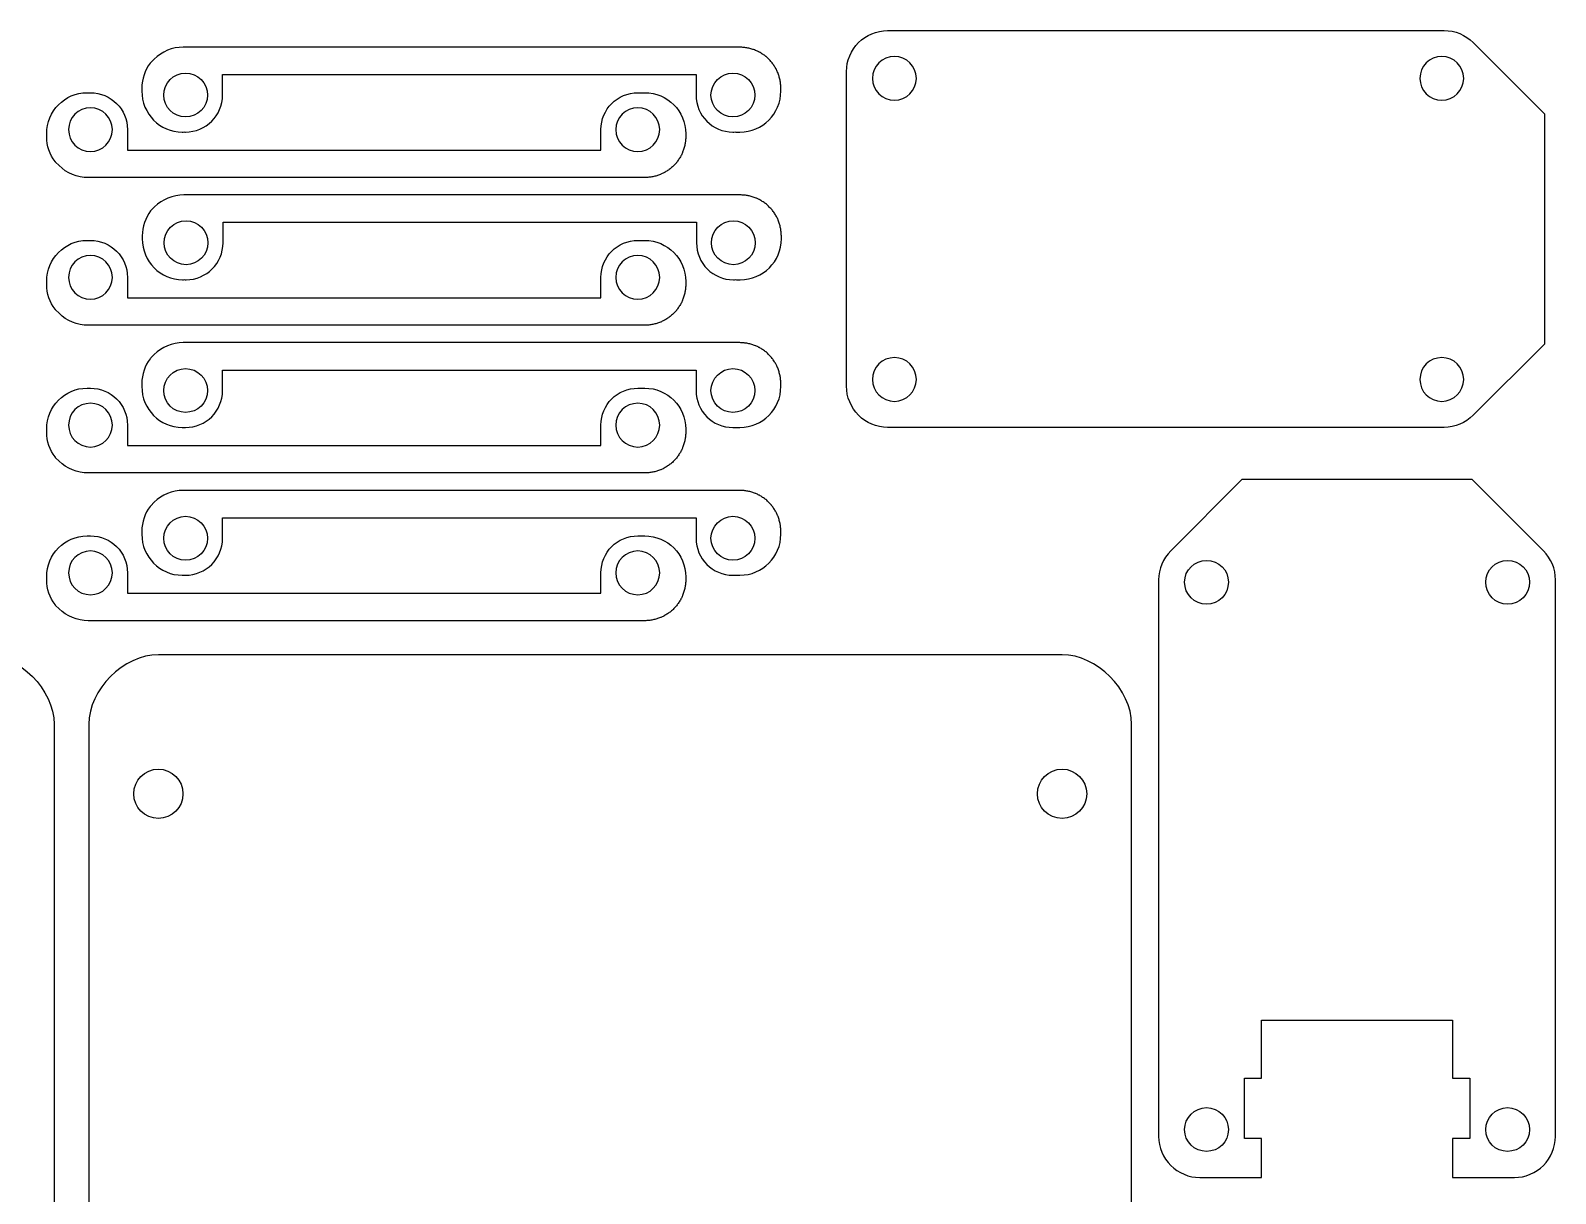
# Model space of a CAD drawing. Extents: x 0 to 186, y 0 to 195.
# Drawn here: x 74.5 to 186, y 108.1 to 193 of the extents above; entities that cross this region are included whole.
import ezdxf

# ---------------------------------------------------------------- set-up
doc = ezdxf.new("R2010")
doc.units = 0
doc.layers.add('cut', color=7, linetype='CONTINUOUS')

msp = doc.modelspace()

# ---------------------------------------------------------------- linework, layer by layer
at = {"layer": 'cut', "color": 7}
for points in [[(137.16, 193.039999), (177.835278, 193.039999)], [(126.365006, 191.820211), (86.36, 191.820211), (85.689722, 191.820211), (85.689652, 191.820917)], [(179.960764, 192.166874), (185.164236, 186.963402), (185.164236, 170.118261), (179.960764, 164.923608)], [(83.564166, 190.947778), (83.317221, 190.700833)], [(137.664235, 191.141394), (137.664235, 191.141394)], [(177.664237, 191.141394), (177.664237, 191.141394)], [(85.857221, 189.924722), (85.857221, 189.924722)], [(88.564791, 188.319583), (88.564791, 188.619445), (88.564791, 188.822306), (88.564791, 189.818889), (123.163477, 189.818889), (123.163477, 188.822306), (123.163477, 188.619445), (123.163477, 188.319583)], [(125.862227, 189.924722), (125.862227, 189.924722)], [(134.161386, 167.040274), (134.161386, 190.041388)], [(82.664582, 188.822306), (82.664582, 188.619445)], [(119.212436, 188.495298), (119.415283, 188.495298)], [(129.363546, 188.619445), (129.363546, 188.822306)], [(75.714931, 185.293825), (75.714931, 185.496687)], [(81.615139, 185.796548), (81.615139, 185.496687), (81.615139, 185.293825), (81.615139, 184.297239), (116.213825, 184.297239), (116.213825, 185.293825), (116.213825, 185.496687), (116.213825, 185.796548)], [(122.413895, 185.496687), (122.413895, 185.293825)], [(126.162088, 185.620833), (126.364935, 185.620833)], [(78.907569, 184.191406), (78.907569, 184.191406)], [(118.912575, 184.191406), (118.912575, 184.191406)], [(76.614514, 183.16835), (76.367569, 183.415295)], [(119.415354, 182.295917), (79.410348, 182.295917), (78.740071, 182.295917), (78.74, 182.295212)], [(126.400283, 181.025212), (86.395278, 181.025212), (85.725, 181.025212), (85.724929, 181.025917)], [(83.599443, 180.152778), (83.352499, 179.905834)], [(85.892499, 179.129722), (85.892499, 179.129722)], [(88.600068, 177.524584), (88.600068, 177.824445), (88.600068, 178.027306), (88.600068, 179.023889), (123.198755, 179.023889), (123.198755, 178.027306), (123.198755, 177.824445), (123.198755, 177.524584)], [(125.897505, 179.129722), (125.897505, 179.129722)], [(82.69986, 178.027306), (82.69986, 177.824445)], [(119.212436, 177.700298), (119.415283, 177.700298)], [(129.398824, 177.824445), (129.398824, 178.027306)], [(81.615139, 175.001548), (81.615139, 174.701687), (81.615139, 174.498825), (81.615139, 173.50224), (116.213825, 173.50224), (116.213825, 174.498825), (116.213825, 174.701687), (116.213825, 175.001548)], [(75.714931, 174.498825), (75.714931, 174.701687)], [(122.413895, 174.701687), (122.413895, 174.498825)], [(126.197366, 174.825834), (126.400213, 174.825834)], [(78.907569, 173.396406), (78.907569, 173.396406)], [(118.912575, 173.396406), (118.912575, 173.396406)], [(76.614514, 172.373351), (76.367569, 172.620295)], [(119.415354, 171.500917), (79.410348, 171.500917), (78.740071, 171.500917), (78.74, 171.500212)], [(126.365006, 170.230212), (86.36, 170.230212), (85.689722, 170.230212), (85.689652, 170.230917)], [(83.564166, 169.357778), (83.317221, 169.110834)], [(85.857221, 168.334722), (85.857221, 168.334722)], [(125.862227, 168.334722), (125.862227, 168.334722)], [(137.664235, 169.141391), (137.664235, 169.141391)], [(177.664237, 169.141391), (177.664237, 169.141391)], [(82.664582, 167.232306), (82.664582, 167.029445)], [(88.564791, 166.729584), (88.564791, 167.029445), (88.564791, 167.232306), (88.564791, 168.228889), (123.163477, 168.228889), (123.163477, 167.232306), (123.163477, 167.029445), (123.163477, 166.729584)], [(129.363546, 167.029445), (129.363546, 167.232306)], [(119.212436, 166.905298), (119.415283, 166.905298)], [(75.714931, 163.703825), (75.714931, 163.906687)], [(81.615139, 164.206548), (81.615139, 163.906687), (81.615139, 163.703825), (81.615139, 162.70724), (116.213825, 162.70724), (116.213825, 163.703825), (116.213825, 163.906687), (116.213825, 164.206548)], [(122.413895, 163.906687), (122.413895, 163.703825)], [(126.162088, 164.030834), (126.364935, 164.030834)], [(177.835278, 164.041663), (137.16, 164.041663)], [(76.614514, 161.578349), (76.367569, 161.825294)], [(78.907569, 162.601406), (78.907569, 162.601406)], [(118.912575, 162.601406), (118.912575, 162.601406)], [(119.415354, 160.705916), (79.410348, 160.705916), (78.740071, 160.705916), (78.74, 160.70521)], [(126.365006, 159.43521), (86.36, 159.43521), (85.689722, 159.43521), (85.689652, 159.435916)], [(185.096587, 155.019381), (179.893115, 160.222853), (163.047971, 160.222853), (157.853332, 155.019381)], [(83.564166, 158.562777), (83.317221, 158.315832)], [(85.857221, 157.539721), (85.857221, 157.539721)], [(88.564791, 155.934582), (88.564791, 156.234443), (88.564791, 156.437305), (88.564791, 157.433888), (123.163477, 157.433888), (123.163477, 156.437305), (123.163477, 156.234443), (123.163477, 155.934582)], [(125.862227, 157.539721), (125.862227, 157.539721)], [(82.664582, 156.437305), (82.664582, 156.234443)], [(119.212436, 156.110297), (119.415283, 156.110297)], [(129.363546, 156.234443), (129.363546, 156.437305)], [(75.714931, 152.908824), (75.714931, 153.111685)], [(81.615139, 153.411547), (81.615139, 153.111685), (81.615139, 152.908824), (81.615139, 151.912238), (116.213825, 151.912238), (116.213825, 152.908824), (116.213825, 153.111685), (116.213825, 153.411547)], [(122.413895, 153.111685), (122.413895, 152.908824)], [(126.162088, 153.235832), (126.364935, 153.235832)], [(156.971388, 152.893895), (156.971388, 112.218603)], [(162.069026, 152.726325), (162.069026, 152.726325)], [(184.073532, 152.726325), (184.073532, 152.726325)], [(185.969727, 112.218603), (185.969727, 152.893895), (185.969727, 152.893895)], [(78.907569, 151.806405), (78.907569, 151.806405)], [(118.912575, 151.806405), (118.912575, 151.806405)], [(76.614514, 150.783349), (76.367569, 151.030294)], [(119.415354, 149.910916), (79.410348, 149.910916), (78.740071, 149.910916), (78.74, 149.91021)], [(149.912916, 147.423316), (83.872916, 147.423316), (83.872916, 147.423316)], [(76.252917, 142.343314), (76.252917, 5.183316)], [(78.792916, 142.343316), (78.792916, 119.483316), (78.792916, 115.232344), (78.792916, 105.954288), (78.792916, 99.163316), (78.792916, 5.183316)], [(154.992916, 5.183316), (154.992916, 142.343316)], [(83.872916, 139.062483), (83.872916, 139.062483)], [(149.912916, 139.062483), (149.912916, 139.062483)], [(159.969999, 109.219992), (164.485554, 109.219992), (164.485554, 112.068686), (163.233193, 112.068686), (163.233193, 116.469575), (164.485554, 116.469575), (164.485554, 120.720547), (168.295554, 120.720547), (172.105549, 120.720547), (174.645549, 120.720547), (178.45556, 120.720547), (178.45556, 116.469575), (179.707921, 116.469575), (179.707921, 112.068686), (178.45556, 112.068686), (178.45556, 109.219992), (182.971115, 109.219992)], [(162.069026, 112.721325), (162.069026, 112.721325)], [(184.073532, 112.721325), (184.073532, 112.721325)]]:
    msp.add_lwpolyline(points, dxfattribs=at)
for points in [[(135.040153, 192.161232), (135.595171, 192.716251), (136.375086, 193.039556), (137.16, 193.039999)], [(177.835278, 193.039999), (178.621292, 193.042539), (179.403491, 192.721195), (179.960764, 192.166874)], [(85.689652, 191.820917), (84.903637, 191.823739), (84.121442, 191.502091), (83.564166, 190.947778)], [(126.656047, 191.802714), (126.55852, 191.812591), (126.46312, 191.820211), (126.365006, 191.820211)], [(126.673686, 191.802714), (126.667929, 191.802714), (126.661805, 191.802714), (126.656047, 191.802714)], [(126.947089, 191.758602), (126.856699, 191.776947), (126.765377, 191.792779), (126.673686, 191.802714)], [(127.238131, 191.688047), (127.144351, 191.716777), (127.043172, 191.739073), (126.947089, 191.758602)], [(127.511533, 191.591047), (127.420915, 191.628611), (127.33191, 191.659317), (127.238131, 191.688047)], [(134.161386, 190.041388), (134.161951, 190.826302), (134.485134, 191.606214), (135.040153, 192.161232)], [(83.273124, 190.647917), (82.8915, 190.144094), (82.664582, 189.511972), (82.664582, 188.822306)], [(83.317221, 190.700833), (83.303195, 190.683053), (83.286755, 190.665923), (83.273124, 190.647917)], [(127.537978, 191.582298), (127.52968, 191.585685), (127.519859, 191.58766), (127.511533, 191.591047)], [(127.758464, 191.476465), (127.685681, 191.514565), (127.613591, 191.550125), (127.537978, 191.582298)], [(127.793742, 191.458967), (127.781945, 191.465458), (127.770374, 191.470256), (127.758464, 191.476465)], [(128.031867, 191.309022), (127.955483, 191.359681), (127.874415, 191.415392), (127.793742, 191.458967)], [(128.040672, 191.309022), (128.038696, 191.309022), (128.033927, 191.309022), (128.031867, 191.309022)], [(128.269977, 191.141467), (128.195883, 191.201891), (128.120233, 191.255993), (128.040672, 191.309022)], [(128.278783, 191.141467), (128.277089, 191.141467), (128.271812, 191.141467), (128.269977, 191.141467)], [(128.48163, 190.938606), (128.413758, 191.00648), (128.352976, 191.080676), (128.278783, 191.141467)], [(128.684477, 190.735773), (128.623706, 190.809969), (128.549502, 190.870731), (128.48163, 190.938606)], [(128.684477, 190.727024), (128.683066, 190.729846), (128.685888, 190.734079), (128.684477, 190.735773)], [(128.852047, 190.497718), (128.799613, 190.57547), (128.743797, 190.654718), (128.684477, 190.727024)], [(137.664235, 191.141394), (136.78058, 191.141394), (136.064236, 190.42505), (136.064236, 189.541395)], [(139.264238, 189.541395), (139.264238, 190.42505), (138.547893, 191.141394), (137.664235, 191.141394)], [(177.664237, 191.141394), (176.780582, 191.141394), (176.062569, 190.42505), (176.062569, 189.541395)], [(179.264028, 189.541395), (179.264028, 190.42505), (178.547892, 191.141394), (177.664237, 191.141394)], [(84.260902, 188.319583), (84.260902, 189.203249), (84.973566, 189.924722), (85.857221, 189.924722)], [(85.857221, 189.924722), (86.740879, 189.924722), (87.46236, 189.203249), (87.46236, 188.319583)], [(124.257088, 188.319583), (124.257088, 189.203249), (124.978572, 189.924722), (125.862227, 189.924722)], [(125.862227, 189.924722), (126.745881, 189.924722), (127.458546, 189.203249), (127.458546, 188.319583)], [(128.852047, 190.488969), (128.850636, 190.491791), (128.853458, 190.495743), (128.852047, 190.497718)], [(129.001977, 190.25083), (128.957141, 190.333606), (128.904218, 190.411161), (128.852047, 190.488969)], [(129.010783, 190.233332), (129.007791, 190.238977), (129.004997, 190.245468), (129.001977, 190.25083)], [(129.125435, 189.995221), (129.090242, 190.078731), (129.05311, 190.153915), (129.010783, 190.233332)], [(129.134241, 189.968693), (129.130685, 189.977441), (129.129076, 189.986473), (129.125435, 189.995221)], [(129.231255, 189.695276), (129.202536, 189.789058), (129.171802, 189.878071), (129.134241, 189.968693)], [(129.30181, 189.404248), (129.28228, 189.500317), (129.259973, 189.601493), (129.231255, 189.695276)], [(136.064236, 189.541395), (136.064236, 188.65774), (136.78058, 187.941395), (137.664235, 187.941395)], [(137.664235, 187.941395), (138.547893, 187.941395), (139.264238, 188.65774), (139.264238, 189.541395)], [(176.062569, 189.541395), (176.062569, 188.65774), (176.780582, 187.941395), (177.664237, 187.941395)], [(177.664237, 187.941395), (178.547892, 187.941395), (179.264028, 188.65774), (179.264028, 189.541395)], [(75.714931, 185.496687), (75.714931, 187.158665), (77.026327, 188.495298), (78.660625, 188.495298)], [(78.660625, 188.495298), (78.70571, 188.495298), (78.74834, 188.488524), (78.792917, 188.486549)], [(78.792917, 188.486549), (78.831736, 188.489371), (78.868335, 188.495298), (78.907569, 188.495298)], [(78.907569, 188.495298), (80.40337, 188.495298), (81.615139, 187.292354), (81.615139, 185.796548)], [(82.664582, 188.619445), (82.664582, 186.957466), (83.975979, 185.620833), (85.610277, 185.620833)], [(116.213825, 185.796548), (116.213825, 187.292354), (117.416775, 188.495298), (118.912575, 188.495298)], [(118.912575, 188.495298), (118.960821, 188.495298), (119.006078, 188.488807), (119.053686, 188.486549)], [(119.053686, 188.486549), (119.1064, 188.489371), (119.15902, 188.495298), (119.212436, 188.495298)], [(119.415283, 188.495298), (121.077279, 188.495298), (122.413895, 187.158665), (122.413895, 185.496687)], [(126.364935, 185.620833), (128.02693, 185.620833), (129.363546, 186.957466), (129.363546, 188.619445)], [(129.345907, 189.130831), (129.336594, 189.223203), (129.319237, 189.314614), (129.30181, 189.404248)], [(129.345907, 189.113333), (129.345343, 189.118978), (129.346472, 189.125187), (129.345907, 189.130831)], [(129.363546, 188.822306), (129.363546, 188.920265), (129.354995, 189.017858), (129.345907, 189.113333)], [(78.907569, 187.392853), (78.023915, 187.392853), (77.31125, 186.680185), (77.31125, 185.796548)], [(80.512708, 185.796548), (80.512708, 186.680185), (79.791227, 187.392853), (78.907569, 187.392853)], [(85.857221, 186.723278), (84.973566, 186.723278), (84.260902, 187.435946), (84.260902, 188.319583)], [(85.857221, 185.620833), (87.353021, 185.620833), (88.564791, 186.823777), (88.564791, 188.319583)], [(87.46236, 188.319583), (87.46236, 187.435946), (86.740879, 186.723278), (85.857221, 186.723278)], [(118.912575, 187.392853), (118.02892, 187.392853), (117.307436, 186.680185), (117.307436, 185.796548)], [(120.508895, 185.796548), (120.508895, 186.680185), (119.79623, 187.392853), (118.912575, 187.392853)], [(123.163477, 188.319583), (123.163477, 186.823777), (124.366426, 185.620833), (125.862227, 185.620833)], [(125.862227, 186.723278), (124.978572, 186.723278), (124.257088, 187.435946), (124.257088, 188.319583)], [(127.458546, 188.319583), (127.458546, 187.435946), (126.745881, 186.723278), (125.862227, 186.723278)], [(76.323472, 183.468212), (75.941849, 183.972035), (75.714931, 184.604156), (75.714931, 185.293825)], [(77.31125, 185.796548), (77.31125, 184.912879), (78.023915, 184.191406), (78.907569, 184.191406)], [(78.907569, 184.191406), (79.791227, 184.191406), (80.512708, 184.912879), (80.512708, 185.796548)], [(85.610277, 185.620833), (85.655362, 185.620833), (85.697991, 185.627607), (85.742568, 185.629582)], [(85.742568, 185.629582), (85.781388, 185.62676), (85.817987, 185.620833), (85.857221, 185.620833)], [(117.307436, 185.796548), (117.307436, 184.912879), (118.02892, 184.191406), (118.912575, 184.191406)], [(118.912575, 184.191406), (119.79623, 184.191406), (120.508895, 184.912879), (120.508895, 185.796548)], [(122.396256, 185.002795), (122.395691, 184.99715), (122.39682, 184.990942), (122.396256, 184.985297)], [(122.413895, 185.293825), (122.413895, 185.195866), (122.405343, 185.098273), (122.396256, 185.002795)], [(125.862227, 185.620833), (125.910473, 185.620833), (125.95573, 185.627324), (126.003338, 185.629582)], [(126.003338, 185.629582), (126.056051, 185.62676), (126.108672, 185.620833), (126.162088, 185.620833)], [(122.061131, 183.882796), (122.058139, 183.877152), (122.055345, 183.87066), (122.052326, 183.865298)], [(122.175784, 184.120907), (122.140591, 184.037397), (122.103459, 183.962213), (122.061131, 183.882796)], [(122.184589, 184.147436), (122.181033, 184.138687), (122.179424, 184.129656), (122.175784, 184.120907)], [(122.281603, 184.420853), (122.252884, 184.32707), (122.22215, 184.238057), (122.184589, 184.147436)], [(122.352158, 184.71188), (122.332629, 184.615812), (122.310322, 184.514635), (122.281603, 184.420853)], [(122.396256, 184.985297), (122.386942, 184.892926), (122.369586, 184.801514), (122.352158, 184.71188)], [(76.367569, 183.415295), (76.353543, 183.433075), (76.337104, 183.450206), (76.323472, 183.468212)], [(78.74, 182.295212), (77.953986, 182.292389), (77.17179, 182.614038), (76.614514, 183.16835)], [(121.082215, 182.807106), (121.005831, 182.756447), (120.924763, 182.700737), (120.84409, 182.657162)], [(121.09102, 182.807106), (121.089045, 182.807106), (121.084275, 182.807106), (121.082215, 182.807106)], [(121.320326, 182.974661), (121.246231, 182.914238), (121.170581, 182.860136), (121.09102, 182.807106)], [(121.329131, 182.974661), (121.327438, 182.974661), (121.32216, 182.974661), (121.320326, 182.974661)], [(121.531978, 183.177523), (121.464107, 183.109648), (121.403324, 183.035452), (121.329131, 182.974661)], [(121.734826, 183.380356), (121.674055, 183.30616), (121.59985, 183.245397), (121.531978, 183.177523)], [(121.734826, 183.389105), (121.733414, 183.386282), (121.736237, 183.382049), (121.734826, 183.380356)], [(121.902395, 183.61841), (121.849961, 183.540658), (121.794146, 183.46141), (121.734826, 183.389105)], [(121.902395, 183.627159), (121.900984, 183.624337), (121.903806, 183.620386), (121.902395, 183.61841)], [(122.052326, 183.865298), (122.007489, 183.782522), (121.954567, 183.704968), (121.902395, 183.627159)], [(119.706396, 182.313415), (119.608868, 182.303537), (119.513469, 182.295917), (119.415354, 182.295917)], [(119.724035, 182.313415), (119.718277, 182.313415), (119.712153, 182.313415), (119.706396, 182.313415)], [(119.997437, 182.357526), (119.907047, 182.339182), (119.815726, 182.323349), (119.724035, 182.313415)], [(120.288479, 182.428082), (120.194699, 182.399352), (120.09352, 182.377056), (119.997437, 182.357526)], [(120.561882, 182.525082), (120.471263, 182.487518), (120.382259, 182.456812), (120.288479, 182.428082)], [(120.588326, 182.53383), (120.580029, 182.530444), (120.570207, 182.528468), (120.561882, 182.525082)], [(120.808812, 182.639664), (120.73603, 182.601564), (120.663939, 182.566004), (120.588326, 182.53383)], [(120.84409, 182.657162), (120.832293, 182.65067), (120.820722, 182.645873), (120.808812, 182.639664)], [(85.724929, 181.025917), (84.938915, 181.028739), (84.156719, 180.707091), (83.599443, 180.152778)], [(126.691325, 181.007714), (126.593798, 181.017592), (126.498398, 181.025212), (126.400283, 181.025212)], [(126.708964, 181.007714), (126.703207, 181.007714), (126.697082, 181.007714), (126.691325, 181.007714)], [(126.982367, 180.963602), (126.891977, 180.981947), (126.800655, 180.99778), (126.708964, 181.007714)], [(127.273408, 180.893047), (127.179629, 180.921777), (127.078449, 180.944073), (126.982367, 180.963602)], [(127.546811, 180.796047), (127.456192, 180.833611), (127.367188, 180.864317), (127.273408, 180.893047)], [(127.573255, 180.787298), (127.564958, 180.790685), (127.555137, 180.79266), (127.546811, 180.796047)], [(127.793742, 180.681465), (127.720959, 180.719565), (127.648868, 180.755125), (127.573255, 180.787298)], [(127.829019, 180.663967), (127.817222, 180.670458), (127.805651, 180.675256), (127.793742, 180.681465)], [(128.067144, 180.514022), (127.990761, 180.564681), (127.909693, 180.620392), (127.829019, 180.663967)], [(83.308402, 179.852917), (82.926778, 179.349094), (82.69986, 178.716972), (82.69986, 178.027306)], [(83.352499, 179.905834), (83.338472, 179.888054), (83.322033, 179.870923), (83.308402, 179.852917)], [(128.07595, 180.514022), (128.073974, 180.514022), (128.069205, 180.514022), (128.067144, 180.514022)], [(128.305255, 180.346467), (128.231161, 180.406891), (128.155511, 180.460993), (128.07595, 180.514022)], [(128.314061, 180.346467), (128.312367, 180.346467), (128.30709, 180.346467), (128.305255, 180.346467)], [(128.516908, 180.143606), (128.449036, 180.21148), (128.388254, 180.285676), (128.314061, 180.346467)], [(128.719755, 179.940773), (128.658984, 180.014969), (128.584779, 180.075731), (128.516908, 180.143606)], [(128.719755, 179.932024), (128.718344, 179.934846), (128.721166, 179.939079), (128.719755, 179.940773)], [(128.887324, 179.702718), (128.83489, 179.78047), (128.779075, 179.859718), (128.719755, 179.932024)], [(128.887324, 179.693969), (128.885913, 179.696792), (128.888736, 179.700743), (128.887324, 179.702718)], [(129.037255, 179.45583), (128.992418, 179.538606), (128.939496, 179.616161), (128.887324, 179.693969)], [(129.04606, 179.438332), (129.043069, 179.443977), (129.040275, 179.450468), (129.037255, 179.45583)], [(129.160713, 179.200222), (129.12552, 179.283731), (129.088388, 179.358915), (129.04606, 179.438332)], [(84.296179, 177.524584), (84.296179, 178.40825), (85.008844, 179.129722), (85.892499, 179.129722)], [(85.892499, 179.129722), (86.776156, 179.129722), (87.497638, 178.40825), (87.497638, 177.524584)], [(124.292366, 177.524584), (124.292366, 178.40825), (125.01385, 179.129722), (125.897505, 179.129722)], [(125.897505, 179.129722), (126.781159, 179.129722), (127.493824, 178.40825), (127.493824, 177.524584)], [(129.169518, 179.173693), (129.165962, 179.182442), (129.164354, 179.191473), (129.160713, 179.200222)], [(129.266532, 178.900276), (129.237813, 178.994058), (129.207079, 179.083071), (129.169518, 179.173693)], [(129.337088, 178.609248), (129.317558, 178.705317), (129.295251, 178.806493), (129.266532, 178.900276)], [(129.381185, 178.335831), (129.371872, 178.428203), (129.354515, 178.519614), (129.337088, 178.609248)], [(129.381185, 178.318334), (129.380621, 178.323978), (129.38175, 178.330187), (129.381185, 178.335831)], [(129.398824, 178.027306), (129.398824, 178.125265), (129.390273, 178.222858), (129.381185, 178.318334)], [(75.714931, 174.701687), (75.714931, 176.363665), (77.026327, 177.700298), (78.660625, 177.700298)], [(78.660625, 177.700298), (78.70571, 177.700298), (78.74834, 177.693525), (78.792917, 177.691549)], [(78.792917, 177.691549), (78.831736, 177.694371), (78.868335, 177.700298), (78.907569, 177.700298)], [(78.907569, 177.700298), (80.40337, 177.700298), (81.615139, 176.497354), (81.615139, 175.001548)], [(82.69986, 177.824445), (82.69986, 176.162466), (84.011256, 174.825834), (85.645554, 174.825834)], [(85.892499, 175.928278), (85.008844, 175.928278), (84.296179, 176.640946), (84.296179, 177.524584)], [(85.892499, 174.825834), (87.388299, 174.825834), (88.600068, 176.028778), (88.600068, 177.524584)], [(87.497638, 177.524584), (87.497638, 176.640946), (86.776156, 175.928278), (85.892499, 175.928278)], [(116.213825, 175.001548), (116.213825, 176.497354), (117.416775, 177.700298), (118.912575, 177.700298)], [(118.912575, 177.700298), (118.960821, 177.700298), (119.006078, 177.693807), (119.053686, 177.691549)], [(119.053686, 177.691549), (119.1064, 177.694371), (119.15902, 177.700298), (119.212436, 177.700298)], [(119.415283, 177.700298), (121.077279, 177.700298), (122.413895, 176.363665), (122.413895, 174.701687)], [(123.198755, 177.524584), (123.198755, 176.028778), (124.401704, 174.825834), (125.897505, 174.825834)], [(125.897505, 175.928278), (125.01385, 175.928278), (124.292366, 176.640946), (124.292366, 177.524584)], [(127.493824, 177.524584), (127.493824, 176.640946), (126.781159, 175.928278), (125.897505, 175.928278)], [(126.400213, 174.825834), (128.062208, 174.825834), (129.398824, 176.162466), (129.398824, 177.824445)], [(78.907569, 176.597853), (78.023915, 176.597853), (77.31125, 175.885186), (77.31125, 175.001548)], [(80.512708, 175.001548), (80.512708, 175.885186), (79.791227, 176.597853), (78.907569, 176.597853)], [(118.912575, 176.597853), (118.02892, 176.597853), (117.307436, 175.885186), (117.307436, 175.001548)], [(120.508895, 175.001548), (120.508895, 175.885186), (119.79623, 176.597853), (118.912575, 176.597853)], [(77.31125, 175.001548), (77.31125, 174.117879), (78.023915, 173.396406), (78.907569, 173.396406)], [(78.907569, 173.396406), (79.791227, 173.396406), (80.512708, 174.117879), (80.512708, 175.001548)], [(117.307436, 175.001548), (117.307436, 174.117879), (118.02892, 173.396406), (118.912575, 173.396406)], [(118.912575, 173.396406), (119.79623, 173.396406), (120.508895, 174.117879), (120.508895, 175.001548)], [(76.323472, 172.673212), (75.941849, 173.177035), (75.714931, 173.809156), (75.714931, 174.498825)], [(85.645554, 174.825834), (85.690639, 174.825834), (85.733269, 174.832607), (85.777846, 174.834582)], [(85.777846, 174.834582), (85.816666, 174.83176), (85.853264, 174.825834), (85.892499, 174.825834)], [(122.352158, 173.91688), (122.332629, 173.820812), (122.310322, 173.719635), (122.281603, 173.625853)], [(122.396256, 174.190297), (122.386942, 174.097926), (122.369586, 174.006514), (122.352158, 173.91688)], [(122.396256, 174.207795), (122.395691, 174.202151), (122.39682, 174.195942), (122.396256, 174.190297)], [(122.413895, 174.498825), (122.413895, 174.400866), (122.405343, 174.303274), (122.396256, 174.207795)], [(125.897505, 174.825834), (125.94575, 174.825834), (125.991008, 174.832325), (126.038616, 174.834582)], [(126.038616, 174.834582), (126.091329, 174.83176), (126.143949, 174.825834), (126.197366, 174.825834)], [(121.902395, 172.82341), (121.849961, 172.745658), (121.794146, 172.66641), (121.734826, 172.594105)], [(121.902395, 172.832159), (121.900984, 172.829337), (121.903806, 172.825386), (121.902395, 172.82341)], [(122.052326, 173.070298), (122.007489, 172.987523), (121.954567, 172.909968), (121.902395, 172.832159)], [(122.061131, 173.087796), (122.058139, 173.082152), (122.055345, 173.075661), (122.052326, 173.070298)], [(122.175784, 173.325907), (122.140591, 173.242398), (122.103459, 173.167214), (122.061131, 173.087796)], [(122.184589, 173.352436), (122.181033, 173.343687), (122.179424, 173.334656), (122.175784, 173.325907)], [(122.281603, 173.625853), (122.252884, 173.53207), (122.22215, 173.443058), (122.184589, 173.352436)], [(76.367569, 172.620295), (76.353543, 172.638075), (76.337104, 172.655206), (76.323472, 172.673212)], [(78.74, 171.500212), (77.953986, 171.497389), (77.17179, 171.819038), (76.614514, 172.373351)], [(120.288479, 171.633082), (120.194699, 171.604352), (120.09352, 171.582056), (119.997437, 171.562526)], [(120.561882, 171.730082), (120.471263, 171.692518), (120.382259, 171.661812), (120.288479, 171.633082)], [(120.588326, 171.73883), (120.580029, 171.735444), (120.570207, 171.733468), (120.561882, 171.730082)], [(120.808812, 171.844664), (120.73603, 171.806564), (120.663939, 171.771004), (120.588326, 171.73883)], [(120.84409, 171.862162), (120.832293, 171.85567), (120.820722, 171.850873), (120.808812, 171.844664)], [(121.082215, 172.012106), (121.005831, 171.961447), (120.924763, 171.905737), (120.84409, 171.862162)], [(121.09102, 172.012106), (121.089045, 172.012106), (121.084275, 172.012106), (121.082215, 172.012106)], [(121.320326, 172.179662), (121.246231, 172.119238), (121.170581, 172.065136), (121.09102, 172.012106)], [(121.329131, 172.179662), (121.327438, 172.179662), (121.32216, 172.179662), (121.320326, 172.179662)], [(121.531978, 172.382523), (121.464107, 172.314648), (121.403324, 172.240452), (121.329131, 172.179662)], [(121.734826, 172.585356), (121.674055, 172.51116), (121.59985, 172.450397), (121.531978, 172.382523)], [(121.734826, 172.594105), (121.733414, 172.591283), (121.736237, 172.587049), (121.734826, 172.585356)], [(119.706396, 171.518415), (119.608868, 171.508537), (119.513469, 171.500917), (119.415354, 171.500917)], [(119.724035, 171.518415), (119.718277, 171.518415), (119.712153, 171.518415), (119.706396, 171.518415)], [(119.997437, 171.562526), (119.907047, 171.544182), (119.815726, 171.528349), (119.724035, 171.518415)], [(85.689652, 170.230917), (84.903637, 170.233739), (84.121442, 169.912091), (83.564166, 169.357778)], [(126.656047, 170.212714), (126.55852, 170.222592), (126.46312, 170.230212), (126.365006, 170.230212)], [(126.673686, 170.212714), (126.667929, 170.212714), (126.661805, 170.212714), (126.656047, 170.212714)], [(126.947089, 170.168602), (126.856699, 170.186947), (126.765377, 170.20278), (126.673686, 170.212714)], [(127.238131, 170.098047), (127.144351, 170.126777), (127.043172, 170.149073), (126.947089, 170.168602)], [(127.511533, 170.001047), (127.420915, 170.038611), (127.33191, 170.069317), (127.238131, 170.098047)], [(127.537978, 169.992298), (127.52968, 169.995685), (127.519859, 169.99766), (127.511533, 170.001047)], [(127.758464, 169.886465), (127.685681, 169.924565), (127.613591, 169.960125), (127.537978, 169.992298)], [(127.793742, 169.868967), (127.781945, 169.875458), (127.770374, 169.880256), (127.758464, 169.886465)], [(128.031867, 169.719022), (127.955483, 169.769681), (127.874415, 169.825392), (127.793742, 169.868967)], [(128.040672, 169.719022), (128.038696, 169.719022), (128.033927, 169.719022), (128.031867, 169.719022)], [(128.269977, 169.551467), (128.195883, 169.611891), (128.120233, 169.665993), (128.040672, 169.719022)], [(128.278783, 169.551467), (128.277089, 169.551467), (128.271812, 169.551467), (128.269977, 169.551467)], [(128.48163, 169.348606), (128.413758, 169.41648), (128.352976, 169.490676), (128.278783, 169.551467)], [(83.273124, 169.057917), (82.8915, 168.554094), (82.664582, 167.921972), (82.664582, 167.232306)], [(83.317221, 169.110834), (83.303195, 169.093054), (83.286755, 169.075923), (83.273124, 169.057917)], [(84.260902, 166.729584), (84.260902, 167.61325), (84.973566, 168.334722), (85.857221, 168.334722)], [(85.857221, 168.334722), (86.740879, 168.334722), (87.46236, 167.61325), (87.46236, 166.729584)], [(124.257088, 166.729584), (124.257088, 167.61325), (124.978572, 168.334722), (125.862227, 168.334722)], [(125.862227, 168.334722), (126.745881, 168.334722), (127.458546, 167.61325), (127.458546, 166.729584)], [(128.684477, 169.145773), (128.623706, 169.219969), (128.549502, 169.280731), (128.48163, 169.348606)], [(128.684477, 169.137024), (128.683066, 169.139846), (128.685888, 169.144079), (128.684477, 169.145773)], [(128.852047, 168.907718), (128.799613, 168.98547), (128.743797, 169.064718), (128.684477, 169.137024)], [(128.852047, 168.898969), (128.850636, 168.901792), (128.853458, 168.905743), (128.852047, 168.907718)], [(129.001977, 168.66083), (128.957141, 168.743606), (128.904218, 168.821161), (128.852047, 168.898969)], [(129.010783, 168.643332), (129.007791, 168.648977), (129.004997, 168.655468), (129.001977, 168.66083)], [(129.125435, 168.405222), (129.090242, 168.488731), (129.05311, 168.563915), (129.010783, 168.643332)], [(129.134241, 168.378693), (129.130685, 168.387442), (129.129076, 168.396473), (129.125435, 168.405222)], [(129.231255, 168.105276), (129.202536, 168.199058), (129.171802, 168.288071), (129.134241, 168.378693)], [(137.664235, 169.141391), (136.78058, 169.141391), (136.064236, 168.425046), (136.064236, 167.541391)], [(139.264238, 167.541391), (139.264238, 168.425046), (138.547893, 169.141391), (137.664235, 169.141391)], [(177.664237, 169.141391), (176.780582, 169.141391), (176.064237, 168.425046), (176.064237, 167.541391)], [(179.264028, 167.541391), (179.264028, 168.425046), (178.547892, 169.141391), (177.664237, 169.141391)], [(129.30181, 167.814248), (129.28228, 167.910317), (129.259973, 168.011493), (129.231255, 168.105276)], [(129.345907, 167.540831), (129.336594, 167.633203), (129.319237, 167.724614), (129.30181, 167.814248)], [(129.345907, 167.523334), (129.345343, 167.528978), (129.346472, 167.535187), (129.345907, 167.540831)], [(129.363546, 167.232306), (129.363546, 167.330265), (129.354995, 167.427858), (129.345907, 167.523334)], [(136.064236, 167.541391), (136.064236, 166.657736), (136.78058, 165.941391), (137.664235, 165.941391)], [(137.664235, 165.941391), (138.547893, 165.941391), (139.264238, 166.657736), (139.264238, 167.541391)], [(176.064237, 167.541391), (176.064237, 166.657736), (176.780582, 165.941391), (177.664237, 165.941391)], [(177.664237, 165.941391), (178.547892, 165.941391), (179.264028, 166.657736), (179.264028, 167.541391)], [(75.714931, 163.906687), (75.714931, 165.568665), (77.026327, 166.905298), (78.660625, 166.905298)], [(78.660625, 166.905298), (78.70571, 166.905298), (78.74834, 166.898525), (78.792917, 166.896549)], [(78.792917, 166.896549), (78.831736, 166.899371), (78.868335, 166.905298), (78.907569, 166.905298)], [(78.907569, 166.905298), (80.40337, 166.905298), (81.615139, 165.702354), (81.615139, 164.206548)], [(82.664582, 167.029445), (82.664582, 165.367466), (83.975979, 164.030834), (85.610277, 164.030834)], [(85.857221, 165.133278), (84.973566, 165.133278), (84.260902, 165.845946), (84.260902, 166.729584)], [(85.857221, 164.030834), (87.353021, 164.030834), (88.564791, 165.233778), (88.564791, 166.729584)], [(87.46236, 166.729584), (87.46236, 165.845946), (86.740879, 165.133278), (85.857221, 165.133278)], [(116.213825, 164.206548), (116.213825, 165.702354), (117.416775, 166.905298), (118.912575, 166.905298)], [(118.912575, 166.905298), (118.960821, 166.905298), (119.006078, 166.898807), (119.053686, 166.896549)], [(119.053686, 166.896549), (119.1064, 166.899371), (119.15902, 166.905298), (119.212436, 166.905298)], [(119.415283, 166.905298), (121.077279, 166.905298), (122.413895, 165.568665), (122.413895, 163.906687)], [(123.163477, 166.729584), (123.163477, 165.233778), (124.366426, 164.030834), (125.862227, 164.030834)], [(125.862227, 165.133278), (124.978572, 165.133278), (124.257088, 165.845946), (124.257088, 166.729584)], [(127.458546, 166.729584), (127.458546, 165.845946), (126.745881, 165.133278), (125.862227, 165.133278)], [(126.364935, 164.030834), (128.02693, 164.030834), (129.363546, 165.367466), (129.363546, 167.029445)], [(135.040153, 164.92043), (134.485134, 165.475448), (134.161829, 166.255361), (134.161386, 167.040274)], [(78.907569, 165.802853), (78.023915, 165.802853), (77.31125, 165.090186), (77.31125, 164.206548)], [(80.512708, 164.206548), (80.512708, 165.090186), (79.791227, 165.802853), (78.907569, 165.802853)], [(118.912575, 165.802853), (118.02892, 165.802853), (117.307436, 165.090186), (117.307436, 164.206548)], [(120.508895, 164.206548), (120.508895, 165.090186), (119.79623, 165.802853), (118.912575, 165.802853)], [(77.31125, 164.206548), (77.31125, 163.322879), (78.023915, 162.601406), (78.907569, 162.601406)], [(78.907569, 162.601406), (79.791227, 162.601406), (80.512708, 163.322879), (80.512708, 164.206548)], [(85.610277, 164.030834), (85.655362, 164.030834), (85.697991, 164.037607), (85.742568, 164.039582)], [(85.742568, 164.039582), (85.781388, 164.03676), (85.817987, 164.030834), (85.857221, 164.030834)], [(117.307436, 164.206548), (117.307436, 163.322879), (118.02892, 162.601406), (118.912575, 162.601406)], [(118.912575, 162.601406), (119.79623, 162.601406), (120.508895, 163.322879), (120.508895, 164.206548)], [(125.862227, 164.030834), (125.910473, 164.030834), (125.95573, 164.037325), (126.003338, 164.039582)], [(126.003338, 164.039582), (126.056051, 164.03676), (126.108672, 164.030834), (126.162088, 164.030834)], [(137.16, 164.041663), (136.375086, 164.042228), (135.595171, 164.365412), (135.040153, 164.92043)], [(179.960764, 164.923608), (179.404939, 164.366117), (178.622511, 164.041457), (177.835278, 164.041663)], [(76.323472, 161.878212), (75.941849, 162.382035), (75.714931, 163.014156), (75.714931, 163.703825)], [(122.281603, 162.830853), (122.252884, 162.73707), (122.22215, 162.648058), (122.184589, 162.557436)], [(122.352158, 163.12188), (122.332629, 163.025812), (122.310322, 162.924635), (122.281603, 162.830853)], [(122.396256, 163.395297), (122.386942, 163.302926), (122.369586, 163.211514), (122.352158, 163.12188)], [(122.396256, 163.412795), (122.395691, 163.407151), (122.39682, 163.400942), (122.396256, 163.395297)], [(122.413895, 163.703825), (122.413895, 163.605866), (122.405343, 163.508274), (122.396256, 163.412795)], [(76.367569, 161.825294), (76.353543, 161.843074), (76.337104, 161.860206), (76.323472, 161.878212)], [(121.734826, 161.790355), (121.674055, 161.716158), (121.59985, 161.655396), (121.531978, 161.587521)], [(121.734826, 161.799103), (121.733414, 161.796281), (121.736237, 161.792048), (121.734826, 161.790355)], [(121.902395, 162.02841), (121.849961, 161.950658), (121.794146, 161.87141), (121.734826, 161.799103)], [(121.902395, 162.037159), (121.900984, 162.034337), (121.903806, 162.030386), (121.902395, 162.02841)], [(122.052326, 162.275298), (122.007489, 162.192523), (121.954567, 162.114968), (121.902395, 162.037159)], [(122.061131, 162.292796), (122.058139, 162.287152), (122.055345, 162.280661), (122.052326, 162.275298)], [(122.175784, 162.530907), (122.140591, 162.447398), (122.103459, 162.372214), (122.061131, 162.292796)], [(122.184589, 162.557436), (122.181033, 162.548687), (122.179424, 162.539656), (122.175784, 162.530907)], [(78.74, 160.70521), (77.953986, 160.702388), (77.17179, 161.024037), (76.614514, 161.578349)], [(119.706396, 160.723413), (119.608868, 160.713536), (119.513469, 160.705916), (119.415354, 160.705916)], [(119.724035, 160.723413), (119.718277, 160.723413), (119.712153, 160.723413), (119.706396, 160.723413)], [(119.997437, 160.767525), (119.907047, 160.74918), (119.815726, 160.733348), (119.724035, 160.723413)], [(120.288479, 160.83808), (120.194699, 160.80935), (120.09352, 160.787055), (119.997437, 160.767525)], [(120.561882, 160.93508), (120.471263, 160.897516), (120.382259, 160.866811), (120.288479, 160.83808)], [(120.588326, 160.943829), (120.580029, 160.940442), (120.570207, 160.938467), (120.561882, 160.93508)], [(120.808812, 161.049662), (120.73603, 161.011562), (120.663939, 160.976002), (120.588326, 160.943829)], [(120.84409, 161.06716), (120.832293, 161.060669), (120.820722, 161.055871), (120.808812, 161.049662)], [(121.082215, 161.217105), (121.005831, 161.166446), (120.924763, 161.110735), (120.84409, 161.06716)], [(121.09102, 161.217105), (121.089045, 161.217105), (121.084275, 161.217105), (121.082215, 161.217105)], [(121.320326, 161.38466), (121.246231, 161.324236), (121.170581, 161.270134), (121.09102, 161.217105)], [(121.329131, 161.38466), (121.327438, 161.38466), (121.32216, 161.38466), (121.320326, 161.38466)], [(121.531978, 161.587521), (121.464107, 161.519647), (121.403324, 161.445451), (121.329131, 161.38466)], [(85.689652, 159.435916), (84.903637, 159.438738), (84.121442, 159.117089), (83.564166, 158.562777)], [(126.656047, 159.417712), (126.55852, 159.42759), (126.46312, 159.43521), (126.365006, 159.43521)], [(126.673686, 159.417712), (126.667929, 159.417712), (126.661805, 159.417712), (126.656047, 159.417712)], [(126.947089, 159.373601), (126.856699, 159.391945), (126.765377, 159.407778), (126.673686, 159.417712)], [(127.238131, 159.303045), (127.144351, 159.331776), (127.043172, 159.354071), (126.947089, 159.373601)], [(83.273124, 158.262915), (82.8915, 157.759092), (82.664582, 157.126971), (82.664582, 156.437305)], [(83.317221, 158.315832), (83.303195, 158.298052), (83.286755, 158.280921), (83.273124, 158.262915)], [(127.511533, 159.206046), (127.420915, 159.243609), (127.33191, 159.274315), (127.238131, 159.303045)], [(127.537978, 159.197297), (127.52968, 159.200683), (127.519859, 159.202659), (127.511533, 159.206046)], [(127.758464, 159.091463), (127.685681, 159.129563), (127.613591, 159.165123), (127.537978, 159.197297)], [(127.793742, 159.073966), (127.781945, 159.080457), (127.770374, 159.085255), (127.758464, 159.091463)], [(128.031867, 158.924021), (127.955483, 158.97468), (127.874415, 159.030391), (127.793742, 159.073966)], [(128.040672, 158.924021), (128.038696, 158.924021), (128.033927, 158.924021), (128.031867, 158.924021)], [(128.269977, 158.756466), (128.195883, 158.816889), (128.120233, 158.870991), (128.040672, 158.924021)], [(128.278783, 158.756466), (128.277089, 158.756466), (128.271812, 158.756466), (128.269977, 158.756466)], [(128.48163, 158.553604), (128.413758, 158.621479), (128.352976, 158.695675), (128.278783, 158.756466)], [(128.684477, 158.350771), (128.623706, 158.424967), (128.549502, 158.48573), (128.48163, 158.553604)], [(128.684477, 158.342022), (128.683066, 158.344845), (128.685888, 158.349078), (128.684477, 158.350771)], [(128.852047, 158.112717), (128.799613, 158.190469), (128.743797, 158.269717), (128.684477, 158.342022)], [(84.260902, 155.934582), (84.260902, 156.818248), (84.973566, 157.539721), (85.857221, 157.539721)], [(85.857221, 157.539721), (86.740879, 157.539721), (87.46236, 156.818248), (87.46236, 155.934582)], [(124.257088, 155.934582), (124.257088, 156.818248), (124.978572, 157.539721), (125.862227, 157.539721)], [(125.862227, 157.539721), (126.745881, 157.539721), (127.458546, 156.818248), (127.458546, 155.934582)], [(128.852047, 158.103968), (128.850636, 158.10679), (128.853458, 158.110741), (128.852047, 158.112717)], [(129.001977, 157.865829), (128.957141, 157.948605), (128.904218, 158.026159), (128.852047, 158.103968)], [(129.010783, 157.848331), (129.007791, 157.853975), (129.004997, 157.860467), (129.001977, 157.865829)], [(129.125435, 157.61022), (129.090242, 157.69373), (129.05311, 157.768914), (129.010783, 157.848331)], [(129.134241, 157.583691), (129.130685, 157.59244), (129.129076, 157.601471), (129.125435, 157.61022)], [(129.231255, 157.310274), (129.202536, 157.404057), (129.171802, 157.49307), (129.134241, 157.583691)], [(129.30181, 157.019247), (129.28228, 157.115315), (129.259973, 157.216492), (129.231255, 157.310274)], [(75.714931, 153.111685), (75.714931, 154.773664), (77.026327, 156.110297), (78.660625, 156.110297)], [(78.660625, 156.110297), (78.70571, 156.110297), (78.74834, 156.103523), (78.792917, 156.101548)], [(78.792917, 156.101548), (78.831736, 156.10437), (78.868335, 156.110297), (78.907569, 156.110297)], [(78.907569, 156.110297), (80.40337, 156.110297), (81.615139, 154.907353), (81.615139, 153.411547)], [(82.664582, 156.234443), (82.664582, 154.572465), (83.975979, 153.235832), (85.610277, 153.235832)], [(116.213825, 153.411547), (116.213825, 154.907353), (117.416775, 156.110297), (118.912575, 156.110297)], [(118.912575, 156.110297), (118.960821, 156.110297), (119.006078, 156.103805), (119.053686, 156.101548)], [(119.053686, 156.101548), (119.1064, 156.10437), (119.15902, 156.110297), (119.212436, 156.110297)], [(119.415283, 156.110297), (121.077279, 156.110297), (122.413895, 154.773664), (122.413895, 153.111685)], [(126.364935, 153.235832), (128.02693, 153.235832), (129.363546, 154.572465), (129.363546, 156.234443)], [(129.345907, 156.74583), (129.336594, 156.838201), (129.319237, 156.929613), (129.30181, 157.019247)], [(129.345907, 156.728332), (129.345343, 156.733977), (129.346472, 156.740185), (129.345907, 156.74583)], [(129.363546, 156.437305), (129.363546, 156.535264), (129.354995, 156.632856), (129.345907, 156.728332)], [(78.907569, 155.007852), (78.023915, 155.007852), (77.31125, 154.295184), (77.31125, 153.411547)], [(80.512708, 153.411547), (80.512708, 154.295184), (79.791227, 155.007852), (78.907569, 155.007852)], [(85.857221, 154.338277), (84.973566, 154.338277), (84.260902, 155.050944), (84.260902, 155.934582)], [(85.857221, 153.235832), (87.353021, 153.235832), (88.564791, 154.438776), (88.564791, 155.934582)], [(87.46236, 155.934582), (87.46236, 155.050944), (86.740879, 154.338277), (85.857221, 154.338277)], [(118.912575, 155.007852), (118.02892, 155.007852), (117.307436, 154.295184), (117.307436, 153.411547)], [(120.508895, 153.411547), (120.508895, 154.295184), (119.79623, 155.007852), (118.912575, 155.007852)], [(123.163477, 155.934582), (123.163477, 154.438776), (124.366426, 153.235832), (125.862227, 153.235832)], [(125.862227, 154.338277), (124.978572, 154.338277), (124.257088, 155.050944), (124.257088, 155.934582)], [(127.458546, 155.934582), (127.458546, 155.050944), (126.745881, 154.338277), (125.862227, 154.338277)], [(157.853332, 155.019381), (157.29583, 154.463555), (156.97119, 153.681128), (156.971388, 152.893895)], [(185.969727, 152.893895), (185.972549, 153.679909), (185.6509, 154.462105), (185.096587, 155.019381)], [(158.867554, 152.726325), (158.867554, 153.60998), (159.589055, 154.322645), (160.472693, 154.322645)], [(160.472693, 154.322645), (161.356359, 154.322645), (162.069026, 153.60998), (162.069026, 152.726325)], [(180.872088, 152.726325), (180.872088, 153.60998), (181.584755, 154.322645), (182.468393, 154.322645)], [(182.468393, 154.322645), (183.352059, 154.322645), (184.073532, 153.60998), (184.073532, 152.726325)], [(76.323472, 151.08321), (75.941849, 151.587033), (75.714931, 152.219155), (75.714931, 152.908824)], [(77.31125, 153.411547), (77.31125, 152.527878), (78.023915, 151.806405), (78.907569, 151.806405)], [(78.907569, 151.806405), (79.791227, 151.806405), (80.512708, 152.527878), (80.512708, 153.411547)], [(85.610277, 153.235832), (85.655362, 153.235832), (85.697991, 153.242605), (85.742568, 153.244581)], [(85.742568, 153.244581), (85.781388, 153.241759), (85.817987, 153.235832), (85.857221, 153.235832)], [(117.307436, 153.411547), (117.307436, 152.527878), (118.02892, 151.806405), (118.912575, 151.806405)], [(118.912575, 151.806405), (119.79623, 151.806405), (120.508895, 152.527878), (120.508895, 153.411547)], [(122.413895, 152.908824), (122.413895, 152.810865), (122.405343, 152.713272), (122.396256, 152.617794)], [(125.862227, 153.235832), (125.910473, 153.235832), (125.95573, 153.242323), (126.003338, 153.244581)], [(126.003338, 153.244581), (126.056051, 153.241759), (126.108672, 153.235832), (126.162088, 153.235832)], [(160.472693, 151.121186), (159.589055, 151.121186), (158.867554, 151.842668), (158.867554, 152.726325)], [(162.069026, 152.726325), (162.069026, 151.842668), (161.356359, 151.121186), (160.472693, 151.121186)], [(182.468393, 151.121186), (181.584755, 151.121186), (180.872088, 151.842668), (180.872088, 152.726325)], [(184.073532, 152.726325), (184.073532, 151.842668), (183.352059, 151.121186), (182.468393, 151.121186)], [(122.175784, 151.735906), (122.140591, 151.652396), (122.103459, 151.577212), (122.061131, 151.497795)], [(122.184589, 151.762435), (122.181033, 151.753686), (122.179424, 151.744655), (122.175784, 151.735906)], [(122.281603, 152.035851), (122.252884, 151.942069), (122.22215, 151.853056), (122.184589, 151.762435)], [(122.352158, 152.326879), (122.332629, 152.230811), (122.310322, 152.129634), (122.281603, 152.035851)], [(122.396256, 152.600296), (122.386942, 152.507925), (122.369586, 152.416513), (122.352158, 152.326879)], [(122.396256, 152.617794), (122.395691, 152.612149), (122.39682, 152.60594), (122.396256, 152.600296)], [(76.367569, 151.030294), (76.353543, 151.048074), (76.337104, 151.065205), (76.323472, 151.08321)], [(78.74, 149.91021), (77.953986, 149.907388), (77.17179, 150.229037), (76.614514, 150.783349)], [(121.320326, 150.58966), (121.246231, 150.529236), (121.170581, 150.475134), (121.09102, 150.422105)], [(121.329131, 150.58966), (121.327438, 150.58966), (121.32216, 150.58966), (121.320326, 150.58966)], [(121.531978, 150.792521), (121.464107, 150.724647), (121.403324, 150.650451), (121.329131, 150.58966)], [(121.734826, 150.995355), (121.674055, 150.921158), (121.59985, 150.860396), (121.531978, 150.792521)], [(121.734826, 151.004103), (121.733414, 151.001281), (121.736237, 150.997048), (121.734826, 150.995355)], [(121.902395, 151.233409), (121.849961, 151.155657), (121.794146, 151.076409), (121.734826, 151.004103)], [(121.902395, 151.242158), (121.900984, 151.239336), (121.903806, 151.235385), (121.902395, 151.233409)], [(122.052326, 151.480297), (122.007489, 151.397521), (121.954567, 151.319967), (121.902395, 151.242158)], [(122.061131, 151.497795), (122.058139, 151.49215), (122.055345, 151.485659), (122.052326, 151.480297)], [(119.706396, 149.928413), (119.608868, 149.918536), (119.513469, 149.910916), (119.415354, 149.910916)], [(119.724035, 149.928413), (119.718277, 149.928413), (119.712153, 149.928413), (119.706396, 149.928413)], [(119.997437, 149.972525), (119.907047, 149.95418), (119.815726, 149.938348), (119.724035, 149.928413)], [(120.288479, 150.04308), (120.194699, 150.01435), (120.09352, 149.992055), (119.997437, 149.972525)], [(120.561882, 150.14008), (120.471263, 150.102516), (120.382259, 150.071811), (120.288479, 150.04308)], [(120.588326, 150.148829), (120.580029, 150.145442), (120.570207, 150.143467), (120.561882, 150.14008)], [(120.808812, 150.254662), (120.73603, 150.216562), (120.663939, 150.181002), (120.588326, 150.148829)], [(120.84409, 150.27216), (120.832293, 150.265669), (120.820722, 150.260871), (120.808812, 150.254662)], [(121.082215, 150.422105), (121.005831, 150.371446), (120.924763, 150.315735), (120.84409, 150.27216)], [(121.09102, 150.422105), (121.089045, 150.422105), (121.084275, 150.422105), (121.082215, 150.422105)], [(71.172917, 147.423314), (73.712917, 147.423314), (76.252917, 144.883314), (76.252917, 142.343314)], [(83.872916, 147.423316), (81.332916, 147.423316), (78.792916, 144.883316), (78.792916, 142.343316)], [(154.992916, 142.343316), (154.992916, 144.883316), (152.452916, 147.423316), (149.912916, 147.423316)], [(82.07375, 137.263316), (82.07375, 138.257428), (82.878803, 139.062483), (83.872916, 139.062483)], [(83.872916, 139.062483), (84.86703, 139.062483), (85.672083, 138.257428), (85.672083, 137.263316)], [(148.11375, 137.263316), (148.11375, 138.257428), (148.918803, 139.062483), (149.912916, 139.062483)], [(149.912916, 139.062483), (150.90703, 139.062483), (151.712083, 138.257428), (151.712083, 137.263316)], [(83.872916, 135.464149), (82.878803, 135.464149), (82.07375, 136.269203), (82.07375, 137.263316)], [(85.672083, 137.263316), (85.672083, 136.269203), (84.86703, 135.464149), (83.872916, 135.464149)], [(149.912916, 135.464149), (148.918803, 135.464149), (148.11375, 136.269203), (148.11375, 137.263316)], [(151.712083, 137.263316), (151.712083, 136.269203), (150.90703, 135.464149), (149.912916, 135.464149)], [(158.867554, 112.721325), (158.867554, 113.604963), (159.589055, 114.326464), (160.472693, 114.326464)], [(160.472693, 114.326464), (161.356359, 114.326464), (162.069026, 113.604963), (162.069026, 112.721325)], [(180.872088, 112.721325), (180.872088, 113.604963), (181.584755, 114.326464), (182.468393, 114.326464)], [(182.468393, 114.326464), (183.352059, 114.326464), (184.073532, 113.604963), (184.073532, 112.721325)], [(160.472693, 111.124992), (159.589055, 111.124992), (158.867554, 111.837659), (158.867554, 112.721325)], [(162.069026, 112.721325), (162.069026, 111.837659), (161.356359, 111.124992), (160.472693, 111.124992)], [(182.468393, 111.124992), (181.584755, 111.124992), (180.872088, 111.837659), (180.872088, 112.721325)], [(184.073532, 112.721325), (184.073532, 111.837659), (183.352059, 111.124992), (182.468393, 111.124992)], [(156.971388, 112.218603), (156.971388, 111.433714), (157.298314, 110.656954), (157.853332, 110.101936)], [(185.087782, 110.101936), (185.6428, 110.656954), (185.969275, 111.433714), (185.969727, 112.218603)], [(157.853332, 110.101936), (158.40835, 109.546918), (159.185082, 109.220443), (159.969999, 109.219992)], [(182.971115, 109.219992), (183.756032, 109.219992), (184.532764, 109.546918), (185.087782, 110.101936)]]:
    msp.add_open_spline(points, degree=3, dxfattribs=at)

doc.saveas('drawing.dxf')
